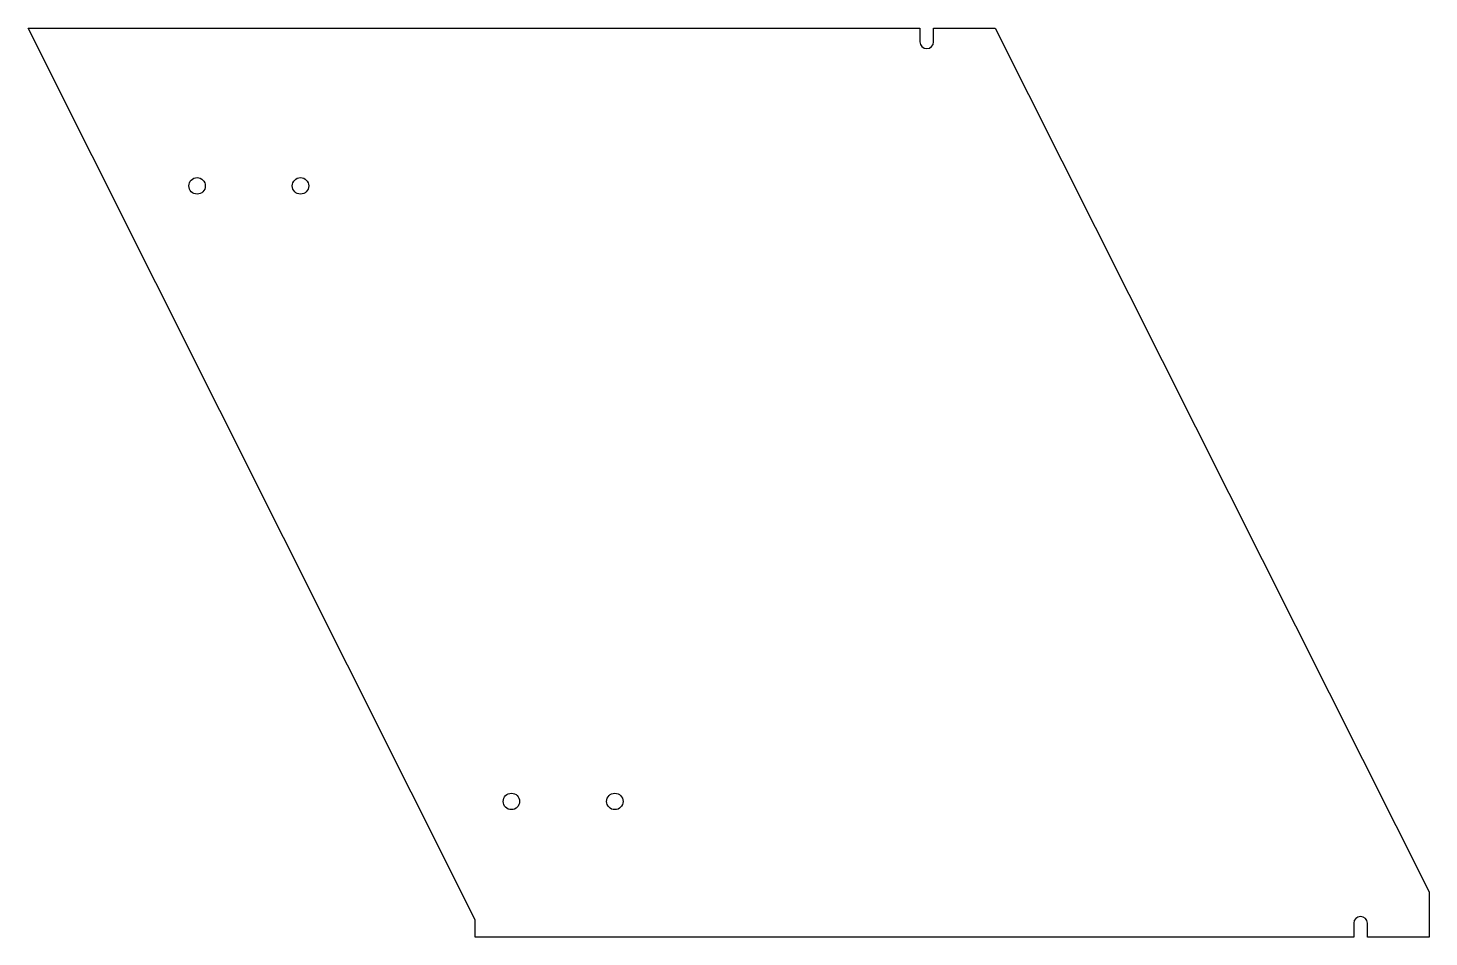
# Model space of a CAD drawing. Header units: millimetres. Extents: x 9399 to 11445, y 3710 to 5037.
import ezdxf

# ---------------------------------------------------------------- set-up
doc = ezdxf.new("R2010")
doc.units = ezdxf.units.MM

msp = doc.modelspace()

# ---------------------------------------------------------------- linework, layer by layer
for p, q in [((10051.7, 3734.5), (9398.8, 5037)), ((9398.8, 5037), (10701.2, 5037)), ((10701.2, 5037), (10701.2, 5017)), ((10721.2, 5017), (10721.2, 5037)), ((10721.2, 5037), (10811.2, 5037)), ((10811.2, 5037), (11444.7, 3775.4)), ((11444.7, 3775.4), (11444.7, 3709.5)), ((10051.7, 3709.5), (10051.7, 3734.5)), ((11334.7, 3729.5), (11334.7, 3709.5)), ((11354.7, 3709.5), (11354.7, 3729.5)), ((11334.7, 3709.5), (10051.7, 3709.5)), ((11444.7, 3709.5), (11354.7, 3709.5))]:
    msp.add_line(p, q)
for centre in [(9645.7, 4806.5), (9796.7, 4806.5), (10104.7, 3907.5), (10255.7, 3907.5)]:
    msp.add_circle(centre, 12)
for centre, start, end in [((10711.2, 5017), 180, 360), ((11344.7, 3729.5), 0, 180)]:
    msp.add_arc(centre, 10, start, end)

doc.saveas('drawing.dxf')
